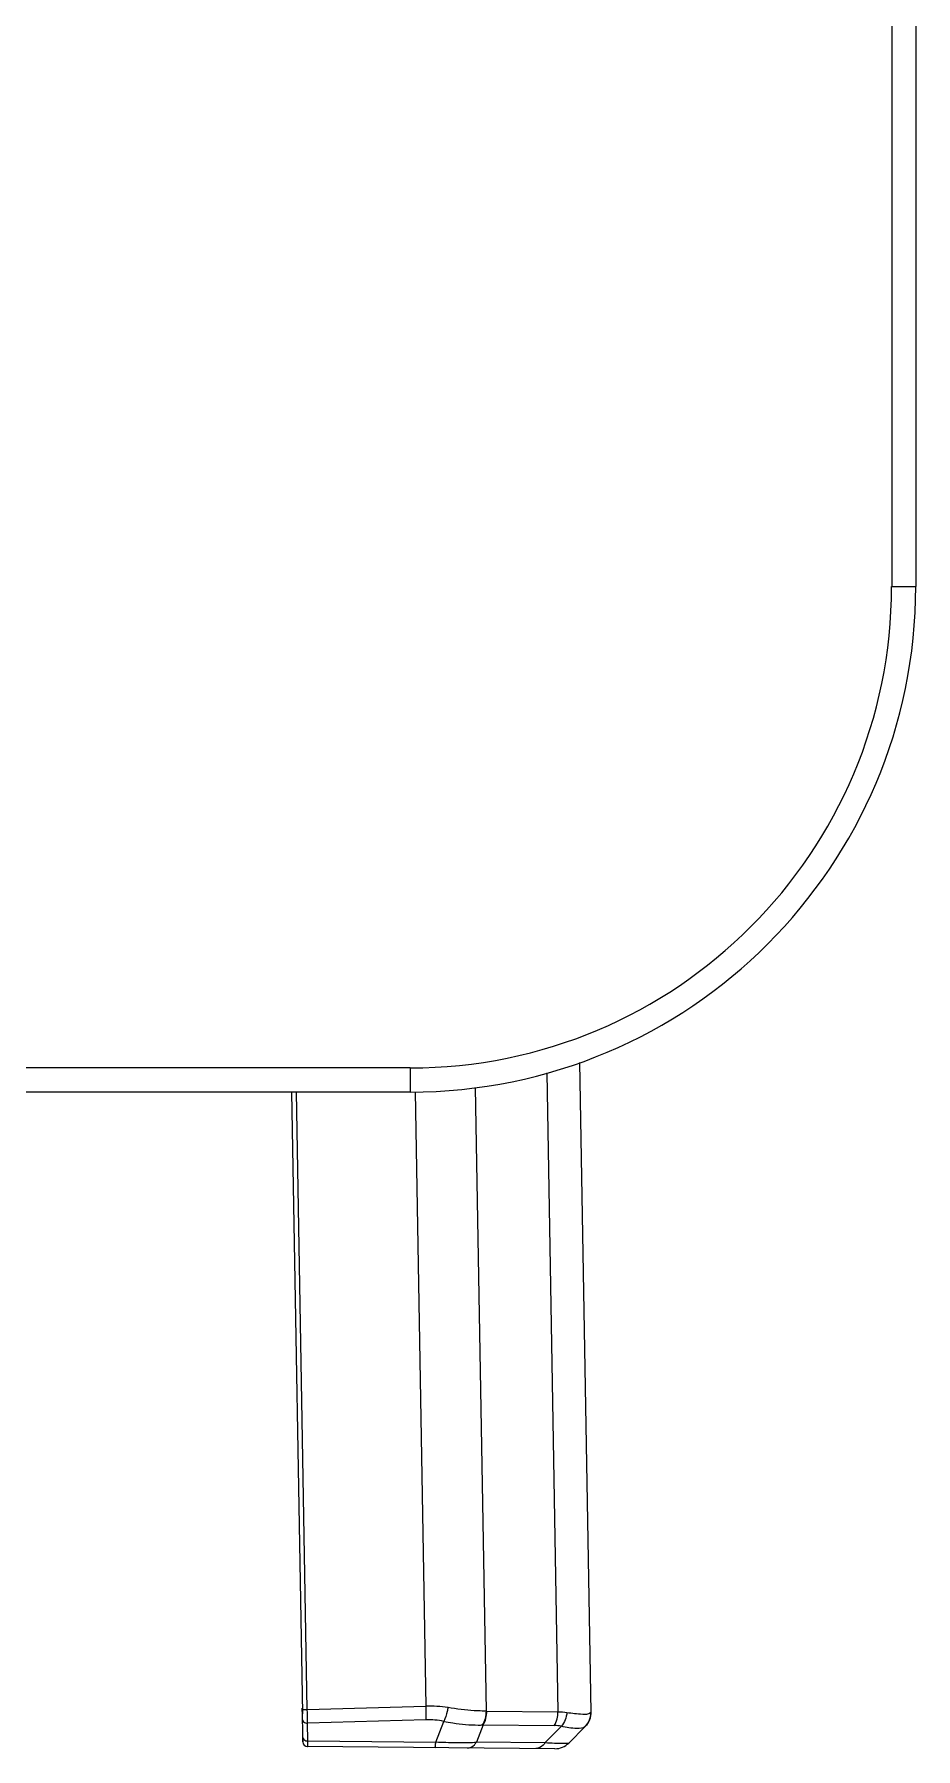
# Model space of a CAD drawing. Header units: millimetres. Extents: x 10297564 to 11610295, y -9287743 to -8409454.
# Drawn here: x 10500391 to 10502228, y -9102033 to -9098460 of the extents above; entities that cross this region are included whole.
import ezdxf

# ---------------------------------------------------------------- set-up
doc = ezdxf.new("R2010")
doc.units = ezdxf.units.MM
doc.header["$LTSCALE"] = 100
doc.layers.add('-0', color=7, linetype='Continuous')

# ---------------------------------------------------------------- blocks, each defined once
blk = doc.blocks.new('인버터 외형도')
at = {"layer": '-0', "linetype": 'Continuous'}
for p, q in [((99778.2, 45765.4), (99778.2, 36435.1)), ((99815.8, 45765.4), (99815.8, 36435.1)), ((99778.2, 36435.1), (99815.8, 36435.1)), ((99308.6, 34676.1), (99290.9, 35691.4)), ((99025.7, 35682.6), (86444.8, 35682.6)), ((99025.7, 35682.6), (99025.7, 35645)), ((99239.2, 35675), (99256.6, 34676.5)), ((99025.7, 35645), (86444.8, 35645)), ((98840.1, 35645), (98857.1, 34673.8)), ((98864.7, 34680.1), (98847.9, 35645)), ((99033.1, 35645.1), (99049.9, 34685.3)), ((99144.6, 34677.5), (99127.6, 35652.2)), ((98857.1, 34673.5), (98856.9, 34682.2)), ((98857.1, 34673.5), (98856.9, 34682.2)), ((98857, 34673.7), (98856.9, 34679.5)), ((98857, 34679.9), (98864.7, 34680.1)), ((98857.3, 34664), (98857, 34679.9)), ((98857, 34673.8), (98857, 34679)), ((98857, 34678), (98857.1, 34673.4)), ((98857.7, 34636.2), (98857, 34678)), ((98864.7, 34680.1), (99049.9, 34685.3)), ((99145.2, 34677.5), (99144.6, 34677.5)), ((99145.2, 34677.5), (99256.6, 34676.5)), ((99308.6, 34676.1), (99307.4, 34675.2)), ((99050.2, 34664.1), (98865.1, 34658.8)), ((98865.6, 34631), (98865.1, 34658.8)), ((99065.6, 34629.3), (99078.1, 34661.6)), ((99139.4, 34655.9), (99129, 34628.9)), ((99139.4, 34655.9), (99138.6, 34655.9)), ((99139.4, 34655.9), (99250.8, 34655)), ((99236.2, 34627.9), (99261.9, 34653.9)), ((99299, 34653.5), (99273.4, 34627.7)), ((99299.9, 34654.4), (99299, 34653.5)), ((98857.7, 34636.2), (98857.8, 34635.1)), ((98857.9, 34629.6), (98857.7, 34636.2)), ((98857.8, 34629.6), (98857.7, 34635.1)), ((98857.7, 34635.1), (98857.8, 34632.1)), ((98857.8, 34635.1), (98857.8, 34632.1)), ((98857.8, 34632.1), (98857.8, 34630.2)), ((98857.8, 34632.1), (98857.8, 34630.2)), ((98857.8, 34630.2), (98857.9, 34629.6)), ((99251.7, 34618.8), (98865.3, 34622.2)), ((98865.6, 34631), (99065.6, 34629.3)), ((99236.2, 34627.9), (99129, 34628.9))]:
    blk.add_line(p, q, dxfattribs=at)
for centre, radius, start, end in [((99025.7, 36435.1), 790.1, 270, 0), ((99025.7, 36435.1), 752.4, 270, 0), ((95121.7, 34604.1), 3743.8, 0.8369, 1.1625), ((99054.8, 34501), 184.4, 80.6728, 91.5326), ((99278.5, 34675.6), 30.1, 315.25, 1), ((99053.6, 34544.8), 119.3, 78.1534, 91.6201), ((98865.3, 34629.7), 7.52, 181.0003, 269.5), ((98865.4, 34629.7), 7.52, 181, 269.5), ((99106.8, 35664.1), 1035.6, 267.7242, 269.4649), ((99252, 34648.9), 30.1, 269.5, 315.25)]:
    blk.add_arc(centre, radius, start, end, dxfattribs=at)
for points, knots in [([(99049.9, 34685.3), (99049.9, 34683.4), (99050.1, 34676.3), (99050.2, 34669.2), (99050.2, 34664.1)], [0, 0, 0, 0, 0.275803, 1, 1, 1, 1]), ([(99084.7, 34683), (99084.3, 34681), (99082.7, 34673.7), (99080.4, 34666.5), (99078.1, 34661.6)], [0, 0, 0, 0, 0.271042, 1, 1, 1, 1]), ([(99138, 34677.7), (99133.9, 34677.8), (99116.1, 34678.6), (99098.3, 34680.7), (99084.7, 34683)], [0, 0, 0, 0, 0.23025, 1, 1, 1, 1]), ([(99270.5, 34675.5), (99278.7, 34674.2), (99290.4, 34673.1), (99304.2, 34672.6), (99307.4, 34675.2)], [0, 0, 0, 0, 0.665919, 1, 1, 1, 1]), ([(98857.3, 34664), (98857.3, 34661.7), (98860.9, 34659), (98864.1, 34658.8), (98865.1, 34658.8)], [0, 0, 0, 0, 0.69939, 1, 1, 1, 1]), ([(99078.1, 34661.6), (99082.8, 34660.6), (99100.6, 34657.5), (99118.7, 34655.9), (99131.9, 34655.8)], [0, 0, 0, 0, 0.265561, 1, 1, 1, 1]), ([(99299, 34653.5), (99295.9, 34650.4), (99281.6, 34649.8), (99269.9, 34652), (99261.9, 34653.9)], [0, 0, 0, 0, 0.347756, 1, 1, 1, 1]), ([(98857.7, 34636.2), (98857.8, 34633.9), (98861.4, 34631.2), (98864.6, 34631), (98865.6, 34631)], [0, 0, 0, 0, 0.69939, 1, 1, 1, 1]), ([(98865.3, 34622.2), (98865.5, 34622.2), (98865.2, 34623.4), (98865.8, 34625.7), (98865.5, 34628.9), (98865.6, 34631)], [0, 0, 0, 0, 0.066255, 0.260448, 1, 1, 1, 1]), ([(99064.2, 34620.4), (99065, 34620.4), (99064.8, 34625.1), (99065.5, 34627.1), (99065.6, 34629.3)], [0, 0, 0, 0, 0.268319, 1, 1, 1, 1]), ([(99097.1, 34628.5), (99099.9, 34628.5), (99110.6, 34628.4), (99121.2, 34628.6), (99129, 34628.9)], [0, 0, 0, 0, 0.266309, 1, 1, 1, 1]), ([(99114.8, 34620), (99118.9, 34620), (99124.6, 34623), (99128.1, 34627.5), (99129, 34628.9)], [0, 0, 0, 0, 0.715514, 1, 1, 1, 1]), ([(99236.2, 34627.9), (99235.4, 34626.6), (99231.9, 34622.1), (99226.2, 34619), (99222.1, 34619.1)], [0, 0, 0, 0, 0.284486, 1, 1, 1, 1]), ([(99273.4, 34627.7), (99272.6, 34627), (99268.6, 34627), (99261.7, 34626.6), (99250.1, 34627.2), (99241.3, 34627.6), (99236.2, 34627.9)], [0, 0, 0, 0, 0.085154, 0.283918, 0.593433, 1, 1, 1, 1])]:
    blk.add_open_spline(points, degree=3, knots=knots, dxfattribs=at)
for points in [[(99144.6, 34677.5), (99142.4, 34677.5), (99140.2, 34677.6), (99138, 34677.7)], [(99138.6, 34655.9), (99142.8, 34662.1), (99144.6, 34670), (99144.6, 34677.5)], [(99139.4, 34655.9), (99143.5, 34662.2), (99145.3, 34670.1), (99145.2, 34677.5)], [(99250.8, 34655), (99254.9, 34661.2), (99256.7, 34669.1), (99256.6, 34676.5)], [(99256.6, 34676.5), (99261.3, 34676.5), (99266, 34676.2), (99270.5, 34675.5)], [(99270.5, 34675.5), (99269.9, 34667.7), (99267, 34659.8), (99261.9, 34653.9)], [(99307.4, 34675.2), (99307.7, 34667.5), (99304.4, 34659), (99299, 34653.5)], [(99131.9, 34655.8), (99134.1, 34655.8), (99136.4, 34655.8), (99138.6, 34656)], [(99261.9, 34653.9), (99258.3, 34654.6), (99254.5, 34654.9), (99250.8, 34655)]]:
    blk.add_open_spline(points, degree=3, dxfattribs=at)

msp = doc.modelspace()

# ---------------------------------------------------------------- block references
at = {"xscale": 1.333333333333333, "yscale": 1.333333333333333, "zscale": 1.333333333333333}
msp.add_blockref('인버터 외형도', (10369140.6, -9148191), dxfattribs=at)

doc.saveas('drawing.dxf')
